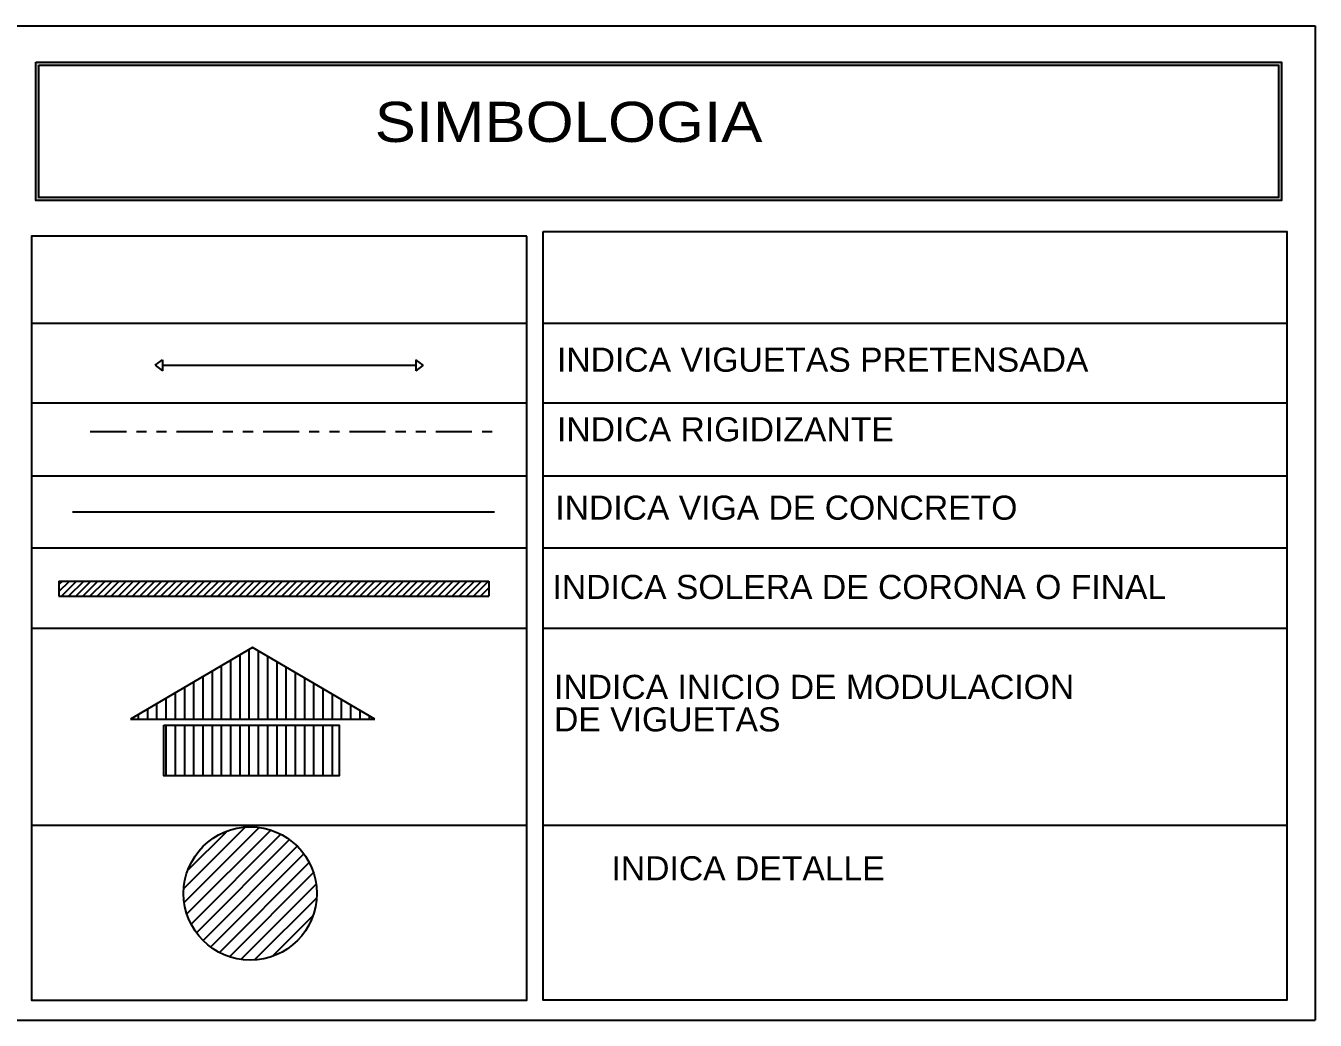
# Model space of a CAD drawing. Header units: inches. Extents: x -370 to 18, y -197 to 199.
# Drawn here: x -209.08 to -196.24, y -3.48 to 6.43 of the extents above; entities that cross this region are included whole.
import ezdxf

# ---------------------------------------------------------------- set-up
doc = ezdxf.new("R2010")
doc.units = ezdxf.units.IN
doc.header["$MEASUREMENT"] = 0
doc.linetypes.add('ACAD_ISO12W100', pattern=[21, 12, -3, 0, -3, 0, -3])
doc.linetypes.add('CENTER2', pattern=[28.575, 19.05, -3.175, 3.175, -3.175])
for name, color, linetype in [('mobiliario', 1, 'Continuous'), ('MUROS', 5, 'Continuous'), ('VIGAS', 6, 'CENTER2')]:
    doc.layers.add(name, color=color, linetype=linetype)
doc.styles.get("Standard").update_dxf_attribs({"font": 'arial.ttf'})
pattern_1 = [(0, (-6340.859, -3158.471), (0, 6.985), [5.08, -1.905]), (90, (-6340.859, -3158.471), (-6.985, 4e-16), [5.08, -1.905])]

# ---------------------------------------------------------------- blocks, each defined once
blk = doc.blocks.new('FI3EHJ')
h = blk.add_hatch()
h.set_pattern_fill('ANGLE', color=4)
h.set_pattern_definition(pattern_1)
h.paths.add_polyline_path([(0.0417, 0.9632), (0, 1.0186), (-0.0417, 0.9632)])
h = blk.add_hatch()
h.set_pattern_fill('ANGLE', color=4)
h.set_pattern_definition(pattern_1)
h.paths.add_polyline_path([(-0.0417, -0.9632), (0, -1.0186), (0.0417, -0.9632)])
at = {"color": 4}
for p, q in [((0, 1.0186), (-0.0417, 0.9632)), ((0, 1.0186), (0.0417, 0.9632)), ((-0.0417, 0.9632), (0.0417, 0.9632)), ((0, 0.9632), (0, -0.9632)), ((0, -1.0186), (-0.0417, -0.9632)), ((-0.0417, -0.9632), (0.0417, -0.9632)), ((0, -1.0186), (0.0417, -0.9632))]:
    blk.add_line(p, q, dxfattribs=at)

msp = doc.modelspace()

# ---------------------------------------------------------------- hatches: boundary and pattern name
at = {"layer": 'VIGAS', "linetype": 'ByBlock'}
h = msp.add_hatch(color=6, dxfattribs=at)
h.dxf.hatch_style = 1
h.paths.add_polyline_path([(-208.9779, 6.06428), (-196.58004, 6.06428), (-196.58004, 4.68574), (-208.9779, 4.68574)])
h.paths.add_polyline_path([(-208.9479, 6.03428), (-196.61004, 6.03428), (-196.61004, 4.71574), (-208.9479, 4.71574)], flags=16)
h = msp.add_hatch(dxfattribs=at)
h.set_pattern_fill('_USER', color=2, scale=0.05, angle=45, style=0, pattern_type=0)
h.set_pattern_definition([(45, (-913.204473, -199.849125), (-0.035355339, 0.035355339), [])])
h.paths.add_polyline_path([(-204.47072, 0.74785), (-204.47072, 0.89785), (-208.74866, 0.89785), (-208.74866, 0.74785)])
h = msp.add_hatch(dxfattribs=at)
h.set_pattern_fill('_USER', color=1, scale=0.091923, angle=90, style=0, pattern_type=0)
h.set_pattern_definition([(90, (-958.68823, -71.73544), (-0.091922522, 6e-18), [])])
h.paths.add_polyline_path([(-205.60548, -0.47791), (-206.82131, 0.23517), (-208.03715, -0.47791)])
h = msp.add_hatch(dxfattribs=at)
h.set_pattern_fill('_USER', color=1, scale=0.091923, angle=90, style=0, pattern_type=0)
h.set_pattern_definition([(90, (-958.68823, -71.65484), (-0.091922522, 6e-18), [])])
h.paths.add_polyline_path([(-207.70404, -0.53792), (-207.70404, -1.04363), (-205.95978, -1.04363), (-205.95978, -0.53792)])
h = msp.add_hatch(dxfattribs=at)
h.set_pattern_fill('_USER,_O', color=1, scale=0.1, angle=45, pattern_type=0)
h.set_pattern_definition([(45, (-924.00824, -99.666), (-0.070710678, 0.070710678), [])])
h.paths.add_polyline_path([(-206.18122, -2.21305, 1), (-207.50787, -2.21305, 1)])

# ---------------------------------------------------------------- linework, layer by layer
at = {"color": 3, "linetype": 'ACAD_ISO12W100', "ltscale": 0.03}
msp.add_line((-208.4372, 2.38699), (-204.41308, 2.38699), dxfattribs=at)
at = {"layer": 'MUROS', "color": 2}
for p, q in [((-208.74866, 0.89785), (-204.47072, 0.89785)), ((-208.74866, 0.74785), (-204.47072, 0.74785))]:
    msp.add_line(p, q, dxfattribs=at)
at = {"layer": 'VIGAS', "color": 1, "linetype": 'ByBlock'}
for p, q in [((-209.19823, 6.42648), (-196.24328, 6.42648)), ((-196.24328, 6.42648), (-196.24328, -3.47544)), ((-209.02221, 3.46486), (-204.0915, 3.46486)), ((-203.92899, 3.46486), (-196.52663, 3.46486)), ((-209.02221, 2.67284), (-204.0915, 2.67284)), ((-203.92899, 2.67284), (-196.52663, 2.67284)), ((-209.02221, 1.94629), (-204.0915, 1.94629)), ((-203.92899, 1.94629), (-196.52663, 1.94629)), ((-209.02221, 1.22688), (-204.0915, 1.22688)), ((-203.92899, 1.22688), (-196.52663, 1.22688)), ((-208.74866, 0.89785), (-208.74866, 0.74785)), ((-204.47072, 0.89785), (-204.47072, 0.74785)), ((-209.02221, 0.42723), (-204.0915, 0.42723)), ((-203.92899, 0.42723), (-196.52663, 0.42723)), ((-209.02221, -1.53188), (-204.0915, -1.53188)), ((-203.92899, -1.53188), (-196.52663, -1.53188)), ((-209.19823, -3.47544), (-196.24328, -3.47544))]:
    msp.add_line(p, q, dxfattribs=at)
at = {"layer": 'VIGAS', "color": 6}
for p, q in [((-204.41308, 1.58275), (-208.61473, 1.58275)), ((-204.41308, 1.58255), (-208.61473, 1.58255))]:
    msp.add_line(p, q, dxfattribs=at)
at = {"layer": 'VIGAS', "color": 2, "linetype": 'ByBlock'}
for p, q in [((-206.82131, 0.23517), (-208.03715, -0.47791)), ((-205.60548, -0.47791), (-206.82131, 0.23517))]:
    msp.add_line(p, q, dxfattribs=at)
at = {"layer": 'VIGAS', "color": 6, "linetype": 'ByBlock'}
for points in [[(-208.9779, 6.06428), (-196.58004, 6.06428), (-196.58004, 4.68574), (-208.9779, 4.68574)], [(-208.9479, 6.03428), (-196.61004, 6.03428), (-196.61004, 4.71574), (-208.9479, 4.71574)]]:
    msp.add_lwpolyline(points, close=True, dxfattribs=at)
at = {"layer": 'VIGAS', "color": 5, "linetype": 'ByBlock'}
for points in [[(-203.92899, 4.37774), (-196.52663, 4.37774), (-196.52663, -3.27556), (-203.92899, -3.27556)], [(-204.0915, 4.33072), (-209.02221, 4.33072), (-209.02221, -3.27575), (-204.0915, -3.27575)]]:
    msp.add_lwpolyline(points, close=True, dxfattribs=at)
at = {"layer": 'VIGAS', "color": 2, "linetype": 'ByBlock'}
msp.add_lwpolyline([(-208.03715, -0.47791), (-205.60548, -0.47791)], dxfattribs=at)
msp.add_lwpolyline([(-207.70404, -0.53792), (-205.95978, -0.53792), (-205.95978, -1.04363), (-207.70404, -1.04363)], close=True, dxfattribs=at)
at = {"layer": 'VIGAS', "color": 1, "linetype": 'ByBlock'}
msp.add_circle((-206.84454, -2.21305), 0.66332, dxfattribs=at)

# ---------------------------------------------------------------- block references
at = {"xscale": -1.309906443475158, "yscale": 1.309906443475158, "zscale": 1.309906443475158, "rotation": 89.99999999991239}
msp.add_blockref('FI3EHJ', (-206.45664, 3.04682), dxfattribs=at)

# ---------------------------------------------------------------- texts
at = {"layer": 'mobiliario', "color": 2, "width": 1.1}
msp.add_text('SIMBOLOGIA', height=0.4, dxfattribs=at).set_placement((-205.60562, 5.2697))
at = {"layer": 'mobiliario', "color": 2}
for s, p in [('INDICA VIGUETAS PRETENSADA', (-203.79104, 2.98172)), ('INDICA RIGIDIZANTE ', (-203.79104, 2.28822)), ('INDICA VIGA DE CONCRETO ', (-203.8084, 1.50804)), ('INDICA SOLERA DE CORONA O FINAL', (-203.83663, 0.71891)), ('INDICA INICIO DE MODULACION ', (-203.82038, -0.27616)), ('DE VIGUETAS', (-203.82038, -0.59968)), ('INDICA DETALLE', (-203.24857, -2.0823))]:
    msp.add_text(s, height=0.24, dxfattribs=at).set_placement(p)

doc.saveas('drawing.dxf')
